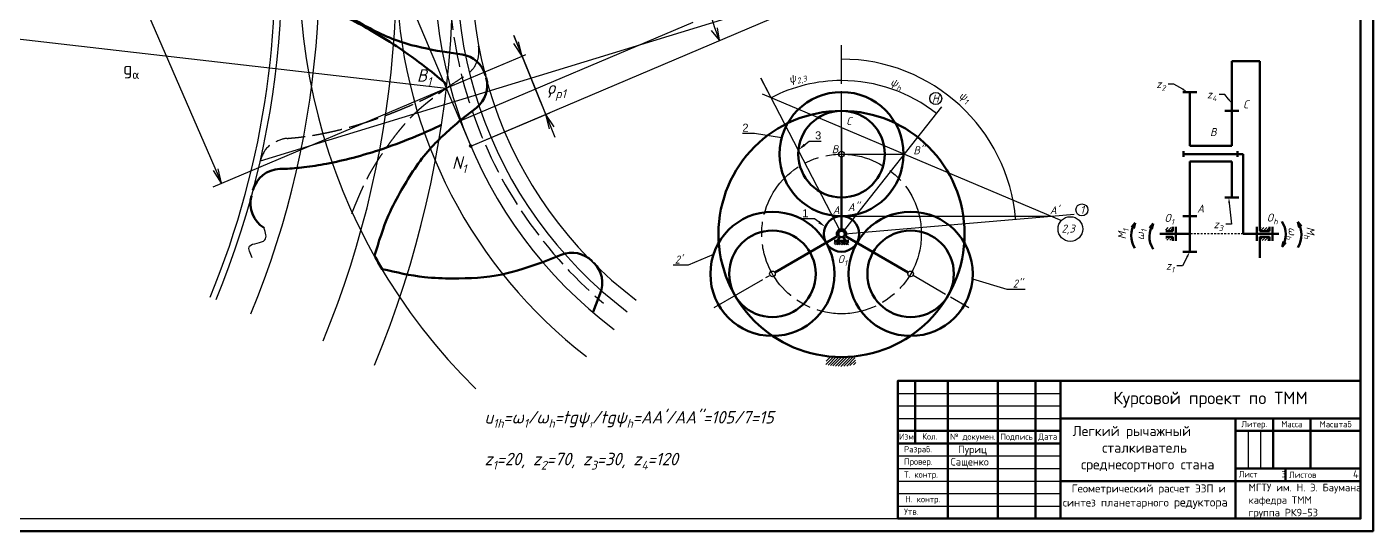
# Model space of a CAD drawing. Header units: millimetres. Extents: x 1981 to 6052, y 872 to 1466.
# Drawn here: x 5514 to 6052, y 872 to 1073 of the extents above; entities that cross this region are included whole.
import ezdxf
from ezdxf import colors
from ezdxf.entities.mleader import LeaderData, LeaderLine
from ezdxf.math import Vec2, Vec3

# ---------------------------------------------------------------- set-up
doc = ezdxf.new("R2010")
doc.units = ezdxf.units.MM
for name, pattern in [('ACAD_ISO02W100', [15, 12, -3]), ('ACAD_ISO08W100', [36, 24, -3, 6, -3]), ('JIS_02_0.7', [1.35, 0.75, -0.6]), ('JIS_08_15', [17.25, 15, -0.75, 0.75, -0.75]), ('K5LT_AXLED', [26.875261, 22.375261, -1.5, 1.5, -1.5])]:
    doc.linetypes.add(name, pattern=pattern)
doc.styles.add('askar', font='GOST Common Italic.ttf')
doc.styles.get("Standard").update_dxf_attribs({"font": 'arial.ttf'})
doc.styles.add('Аннотативный', font='arial.ttf')
pattern_1 = [(45, (3043.7336, 665.3058), (-0.561266, 0.561266), [])]

# ---------------------------------------------------------------- blocks, each defined once
blk = doc.blocks.new('_None')

msp = doc.modelspace()

# ---------------------------------------------------------------- hatches: boundary and pattern name
at = {"linetype": 'ACAD_ISO02W100'}
h = msp.add_hatch(dxfattribs=at)
h.set_pattern_fill('ANSI31', color=256)
h.set_pattern_definition([(45, (3043.7336, 665.3058), (-2.245064, 2.245064), [])])
edge = h.paths.add_edge_path()
edge.add_spline(control_points=[(5660.604, 1124.103), (5657.421, 1122.881), (5654.318, 1121.421), (5651.278, 1119.826)], knot_values=[31.5263516, 31.5263516, 31.5263516, 31.5263516, 40.7543225, 40.7543225, 40.7543225, 40.7543225], degree=3, periodic=0)
edge.add_line((5651.278, 1119.826), (5653.056, 1115.739))
edge.add_spline(control_points=[(5653.056, 1115.739), (5655.628, 1117.03), (5658.246, 1118.212), (5660.922, 1119.224)], knot_values=[37.0201937, 37.0201937, 37.0201937, 37.0201937, 45.6236414, 45.6236414, 45.6236414, 45.6236414], degree=3, periodic=0)
edge.add_arc((5270.759, 1096.244), 390.84, 3.37073, 4.08748)
h.paths.add_polyline_path([(5713.138, 1050.38), (5723.924, 1050.38), (5723.924, 1060.13), (5713.138, 1060.13)], flags=9)
h.paths.add_polyline_path([(5733.101, 1129.251), (5748.934, 1129.219), (5748.949, 1136.719), (5733.116, 1136.751)], flags=9)
h.paths.add_polyline_path([(5667.975, 1046.935), (5677.808, 1046.935), (5677.808, 1056.018), (5667.975, 1056.018)], flags=9)
h.paths.add_polyline_path([(5684.694, 1041.549), (5693.266, 1041.549), (5693.266, 1050.633), (5684.694, 1050.633)], flags=9)
h.paths.add_polyline_path([(5665.485, 1096.496), (5672.643, 1096.496), (5672.643, 1106.8), (5665.485, 1106.8)], flags=9)
h.paths.add_polyline_path([(5957.132, 985.289), (5957.134, 991.11), (5952.387, 991.111), (5952.385, 985.29)], flags=9)
h.paths.add_polyline_path([(5960.006, 990.229), (5966.132, 990.229), (5966.132, 996.042), (5960.006, 996.042)], flags=9)
h.paths.add_polyline_path([(5880.29, 1042.365), (5884.633, 1042.365), (5884.633, 1047.165), (5880.29, 1047.165)], flags=9)
h.paths.add_polyline_path([(5926.736, 989.723), (5935.04, 989.723), (5935.04, 995.133), (5926.736, 995.133)], flags=9)
h.paths.add_polyline_path([(5934.201, 997.826), (5936.563, 997.826), (5936.563, 1002.626), (5934.201, 1002.626)], flags=9)
h.paths.add_polyline_path([(5819.016, 1047.816), (5828.215, 1050.717), (5826.21, 1057.075), (5817.011, 1054.174)], flags=9)
h.paths.add_polyline_path([(5872.788, 1024.943), (5877.695, 1022.492), (5880.317, 1027.74), (5875.409, 1030.191)], flags=9)
h.paths.add_polyline_path([(5857.517, 1048.485), (5863.397, 1046.767), (5865.028, 1052.347), (5859.148, 1054.065)], flags=9)
h.paths.add_polyline_path([(5857.269, 1021.507), (5863.288, 1021.507), (5863.288, 1026.916), (5857.269, 1026.916)], flags=9)
h.paths.add_polyline_path([(5922.031, 997.084), (5927.288, 997.084), (5927.288, 1002.494), (5922.031, 1002.494)], flags=9)
h.paths.add_polyline_path([(5844.785, 992.673), (5851.414, 992.673), (5851.414, 998.083), (5844.785, 998.083)], flags=9)
h.paths.add_polyline_path([(5835.184, 1039.526), (5839.07, 1039.526), (5839.07, 1044.326), (5835.184, 1044.326)], flags=9)
h.paths.add_polyline_path([(5834.861, 1022.041), (5838.595, 1022.041), (5838.595, 1026.841), (5834.861, 1026.841)], flags=9)
h.paths.add_polyline_path([(5999.254, 1039.983), (6003.14, 1039.983), (6003.14, 1044.783), (5999.254, 1044.783)], flags=9)
h.paths.add_polyline_path([(5986.089, 1028.904), (5989.823, 1028.904), (5989.823, 1033.704), (5986.089, 1033.704)], flags=9)
h.paths.add_polyline_path([(6018.122, 984.427), (6023.608, 984.427), (6023.608, 990.24), (6018.122, 990.24)], flags=9)
h.paths.add_polyline_path([(5980.94, 998.355), (5984.978, 998.355), (5984.978, 1003.155), (5980.94, 1003.155)], flags=9)
h.paths.add_polyline_path([(5835.268, 997.733), (5839.306, 997.733), (5839.306, 1002.533), (5835.268, 1002.533)], flags=9)
h.paths.add_polyline_path([(5833.26, 990.112), (5838.746, 990.112), (5838.746, 995.925), (5833.26, 995.925)], flags=9)
h.paths.add_polyline_path([(5695.576, 894.403), (5858.942, 894.403), (5858.942, 921.581), (5695.576, 921.581)], flags=9)
h.paths.add_polyline_path([(5919.984, 1069.808), (6032.96, 1069.808), (6032.96, 1103.023), (5919.984, 1103.023)], flags=9)
h.paths.add_polyline_path([(5763.61, 1158.027), (5772.056, 1152.498), (5776.118, 1158.703), (5767.672, 1164.232)], flags=9)
h.paths.add_polyline_path([(5835.034, 1172.427), (5842.285, 1174.764), (5840.01, 1181.823), (5832.759, 1179.486)], flags=9)
h.paths.add_polyline_path([(5799.652, 1268.632), (5807.033, 1268.632), (5807.033, 1277.715), (5799.652, 1277.715)], flags=9)
h.paths.add_polyline_path([(5813.175, 1272.144), (5822.056, 1272.144), (5822.056, 1281.227), (5813.175, 1281.227)], flags=9)
h.paths.add_polyline_path([(5913.262, 1255.031), (5921.834, 1255.031), (5921.834, 1264.115), (5913.262, 1264.115)], flags=9)
h.paths.add_polyline_path([(5868.091, 1092.627), (5876.662, 1092.627), (5876.662, 1101.71), (5868.091, 1101.71)], flags=9)
h.paths.add_polyline_path([(5893.454, 1085.204), (5901.55, 1085.204), (5901.55, 1092.621), (5893.454, 1092.621)], flags=9)
h.paths.add_polyline_path([(5858.231, 1176.478), (5882.225, 1172.884), (5883.324, 1180.219), (5859.329, 1183.813)], flags=9)
h.paths.add_polyline_path([(5769.888, 1189.397), (5774.446, 1184.864), (5779.676, 1190.123), (5775.118, 1194.656)], flags=9)
h.paths.add_polyline_path([(5921.938, 1178.336), (5926.522, 1185.41), (5920.298, 1189.443), (5915.714, 1182.37)], flags=9)
h.paths.add_polyline_path([(5949.851, 1160.104), (5956.495, 1167.026), (5951.144, 1172.162), (5944.5, 1165.239)], flags=9)
h.paths.add_polyline_path([(6004.399, 1219.525), (6008.348, 1222.782), (6003.576, 1228.568), (5999.626, 1225.311)], flags=9)
h.paths.add_polyline_path([(5946.506, 1184.268), (5953.394, 1190.948), (5948.23, 1196.272), (5941.343, 1189.592)], flags=9)
h.paths.add_polyline_path([(5947.372, 1240.529), (5955.11, 1240.529), (5955.11, 1248.981), (5947.372, 1248.981)], flags=9)
h.paths.add_polyline_path([(5925.604, 1252.081), (5933.342, 1252.081), (5933.342, 1260.534), (5925.604, 1260.534)], flags=9)
h.paths.add_polyline_path([(5904.914, 1260.515), (5912.652, 1260.515), (5912.652, 1268.967), (5904.914, 1268.967)], flags=9)
h.paths.add_polyline_path([(5869.465, 1267.443), (5877.203, 1267.443), (5877.203, 1275.896), (5869.465, 1275.896)], flags=9)
h.paths.add_polyline_path([(5846.734, 1268.248), (5854.472, 1268.248), (5854.472, 1276.7), (5846.734, 1276.7)], flags=9)
h.paths.add_polyline_path([(5836.017, 1267.702), (5843.755, 1267.702), (5843.755, 1276.155), (5836.017, 1276.155)], flags=9)
h.paths.add_polyline_path([(5802.046, 1260.133), (5809.784, 1260.133), (5809.784, 1268.586), (5802.046, 1268.586)], flags=9)
h.paths.add_polyline_path([(5780.872, 1251.891), (5788.611, 1251.891), (5788.611, 1260.344), (5780.872, 1260.344)], flags=9)
h.paths.add_polyline_path([(5898.974, 1280.375), (5904.808, 1280.375), (5904.808, 1287.875), (5898.974, 1287.875)], flags=9)
h.paths.add_polyline_path([(5872.457, 1280.939), (5878.052, 1280.939), (5878.052, 1288.439), (5872.457, 1288.439)], flags=9)
h.paths.add_polyline_path([(5851.435, 1277.809), (5857.268, 1277.809), (5857.268, 1285.309), (5851.435, 1285.309)], flags=9)
h.paths.add_polyline_path([(5833.859, 1278.681), (5839.93, 1278.681), (5839.93, 1286.181), (5833.859, 1286.181)], flags=9)
h.paths.add_polyline_path([(5800.555, 1277.448), (5806.388, 1277.448), (5806.388, 1284.948), (5800.555, 1284.948)], flags=9)
h.paths.add_polyline_path([(5770.061, 1244.467), (5776.847, 1244.467), (5776.847, 1252.92), (5770.061, 1252.92)], flags=9)
h.paths.add_polyline_path([(5885.102, 901.059), (5897.702, 901.059), (5897.702, 908.259), (5885.102, 908.259)], flags=9)
h.paths.add_polyline_path([(5946.314, 919.382), (6027.814, 919.382), (6027.814, 931.382), (5946.314, 931.382)], flags=9)
h.paths.add_polyline_path([(5863.689, 901.755), (5876.814, 901.755), (5876.814, 907.755), (5863.689, 907.755)], flags=9)
h.paths.add_polyline_path([(5861.689, 906.737), (5869.314, 906.737), (5869.314, 912.737), (5861.689, 912.737)], flags=9)
h.paths.add_polyline_path([(5902.814, 906.501), (5916.314, 906.501), (5916.314, 912.501), (5902.814, 912.501)], flags=9)
h.paths.add_polyline_path([(5882.564, 906.765), (5901.564, 906.765), (5901.564, 912.765), (5882.564, 912.765)], flags=9)
h.paths.add_polyline_path([(5871.142, 906.811), (5878.642, 906.811), (5878.642, 912.811), (5871.142, 912.811)], flags=9)
h = msp.add_hatch(color=256)
h.set_gradient(color2=(0, 0, 0), tint=1)
h.paths.add_polyline_path([(5691.134, 1026.152), (5691.329, 1025.691, 0.0006944), (5691.525, 1025.232, 0.3002235), (5691.829, 1025.691, 0.5367141)])
h.paths.add_polyline_path([(5691.329, 1025.691, -0.0006944), (5691.133, 1026.152, 0.3009807), (5690.829, 1025.691, 0.5367141), (5691.523, 1025.231)])
h.paths.add_polyline_path([(5602.21, 1236.745), (5602.599, 1235.824, 0.3014783), (5602.904, 1236.284, 0.5367141)])
h.paths.add_polyline_path([(5602.209, 1236.745, 0.3012889), (5601.904, 1236.284, 0.5364905), (5602.598, 1235.823, 0.0006944)])
at = {"linetype": 'ByBlock'}
h = msp.add_hatch(color=256, dxfattribs=at)
h.dxf.hatch_style = 1
h.paths.add_polyline_path([(5681.563, 1049.321, 0.0006382), (5681.562, 1048.822, 0.0001854), (5681.562, 1048.677), (5681.708, 1048.342, 0.3300422), (5682.062, 1048.821, 0.4138408)])
h.paths.add_polyline_path([(5681.562, 1049.321, 0.1318603), (5681.312, 1049.253), (5681.5, 1048.821), (5681.562, 1048.821, 0.0003198)])
h.paths.add_polyline_path([(5681.562, 1048.677, 0.0004561), (5681.563, 1048.321, 0.0737251), (5681.708, 1048.342)], flags=17)
h.paths.add_polyline_path([(5681.562, 1048.677), (5681.312, 1049.253, 0.2675571), (5681.062, 1048.821, 0.5037117), (5681.708, 1048.342)])
h.paths.add_polyline_path([(5681.562, 1048.677), (5681.5, 1048.821), (5681.062, 1048.821, 0.4140262), (5681.562, 1048.321, 0.0002281)], flags=17)
h.paths.add_polyline_path([(5681.562, 1048.821), (5681.5, 1048.821), (5681.562, 1048.677, 0.0000917)], flags=17)
h = msp.add_hatch(color=256, dxfattribs=at)
h.dxf.hatch_style = 1
h.paths.add_polyline_path([(5681.5, 1048.821), (5681.062, 1048.821, 0.4140262), (5681.562, 1048.321, 0.0002281), (5681.562, 1048.677)])
h.paths.add_polyline_path([(5681.562, 1048.677, 0.0004561), (5681.563, 1048.321, 0.0737251), (5681.708, 1048.342)])
at = {"lineweight": 30}
h = msp.add_hatch(dxfattribs=at)
h.set_pattern_fill('ANSI31', color=256, scale=0.25, style=0)
h.set_pattern_definition(pattern_1)
h.paths.add_polyline_path([(5969.258, 991.71), (5972.058, 991.71), (5972.058, 993.11), (5969.258, 993.11)])
h.paths.add_polyline_path([(5969.258, 989.471), (5972.058, 989.471), (5972.058, 988.071), (5969.258, 988.071)])
h = msp.add_hatch(dxfattribs=at)
h.set_pattern_fill('ANSI31', color=256, scale=0.25, style=0)
h.set_pattern_definition(pattern_1)
h.paths.add_polyline_path([(6010.698, 991.71), (6006.774, 991.71), (6006.774, 993.195), (6010.698, 993.195)])
h.paths.add_polyline_path([(6010.698, 989.47), (6006.774, 989.47), (6006.774, 987.985), (6010.698, 987.985)])
at = {"lineweight": 35}
h = msp.add_hatch(dxfattribs=at)
h.set_pattern_fill('ANSI31', color=256, scale=0.1575, style=0)
h.set_pattern_definition([(45, (1953.11507, 602.83397), (-0.353597585, 0.353597585), [])])
h.paths.add_polyline_path([(5836.671, 987.862), (5842.404, 987.862), (5842.404, 986.239), (5836.671, 986.239)])
h = msp.add_hatch()
h.set_pattern_fill('ANSI31', color=256, scale=0.25, style=0)
h.set_pattern_definition([(45, (4040.1646, 22.0301), (-0.561266, 0.561266), [])])
edge = h.paths.add_edge_path()
edge.add_arc((5839.495, 994.557), 53.156, 264.07981, 275.73965, ccw=False)
edge.add_line((5834.012, 941.684), (5833.071, 938.5))
edge.add_arc((5839.149, 961.029), 23.335, 254.90144, 285.51617)
edge.add_line((5845.392, 938.545), (5844.811, 941.667))

# ---------------------------------------------------------------- linework, layer by layer
at = {"lineweight": 50}
for p, q in [((6047.064, 876.882), (6047.064, 1460.882)), ((5680.061, 1063.428), (5687.846, 1062.298)), ((5995.578, 1052.032), (5995.578, 1059.66)), ((6006.778, 1059.66), (5995.578, 1059.66)), ((6006.778, 1045.518), (6006.778, 1059.66)), ((5995.578, 1045.518), (5995.578, 1052.032)), ((5981.578, 1047.29), (5975.978, 1047.29)), ((5978.778, 1033.115), (5978.778, 1047.29)), ((5687.424, 1036.152), (5693.601, 1041.023)), ((6006.778, 991.71), (6006.778, 1039.78)), ((5976.28, 1021.364), (5976.28, 1023.604)), ((5997.903, 1021.364), (5997.903, 1023.604)), ((5839.563, 992.48), (5839.563, 1021.364)), ((5995.578, 1011.853), (5995.578, 1005.188)), ((5975.978, 997.678), (5981.578, 997.678)), ((5978.778, 997.678), (5978.778, 983.503)), ((5956.919, 995.036), (5955.468, 993.329)), ((5956.919, 995.036), (5956.405, 992.825)), ((5964.174, 994.72), (5962.724, 993.012)), ((5964.174, 994.72), (5963.661, 992.508)), ((5978.778, 990.59), (5966.798, 990.59)), ((5972.058, 991.71), (5969.258, 991.71)), ((5972.058, 993.39), (5972.058, 991.71)), ((5973.178, 993.39), (5973.178, 987.79)), ((6005.643, 987.79), (6005.643, 993.39)), ((6010.698, 991.71), (6006.778, 991.71)), ((6010.698, 993.39), (6010.698, 991.71)), ((6014.329, 990.59), (6011.836, 990.59)), ((6011.872, 987.79), (6011.872, 993.39)), ((6021.932, 995.377), (6022.557, 993.194)), ((6021.932, 995.377), (6023.467, 993.745)), ((5812.912, 975.204), (5837.926, 989.645)), ((5836.671, 987.862), (5842.441, 987.862)), ((5838.933, 989.499), (5837.988, 987.862)), ((5840.193, 989.499), (5841.138, 987.862)), ((5841.2, 989.645), (5866.214, 975.204)), ((5972.058, 989.471), (5969.258, 989.47)), ((5972.058, 987.791), (5972.058, 989.471)), ((6010.698, 989.47), (6006.778, 989.47)), ((6006.778, 989.47), (6006.778, 981.07)), ((6010.698, 987.79), (6010.698, 989.47)), ((6015.724, 985.408), (6016.234, 987.59)), ((6015.724, 985.408), (6017.196, 987.136)), ((5720.201, 979.379), (5727.508, 982.293)), ((5981.578, 983.503), (5975.978, 983.503)), ((5740.216, 959.439), (5743.13, 966.746))]:
    msp.add_line(p, q, dxfattribs=at)
at = {"linetype": 'ByBlock', "lineweight": 13}
msp.add_line((6047.064, 876.882), (6047.064, 1460.882), dxfattribs=at)
for p, q in [((5602.404, 1236.284), (5691.329, 1025.691)), ((5541.811, 1125.506), (5591.717, 1010.883)), ((5270.759, 1096.244), (5681.562, 1048.821)), ((5856.926, 1096.244), (5607.156, 1019.725)), ((5691.329, 1025.691), (5856.959, 1096.187)), ((5687.047, 1035.831), (5780.283, 1075.2)), ((5790.735, 1068.001), (5787.614, 1071.907)), ((5790.735, 1068.001), (5789.986, 1072.944)), ((5719.327, 1043.177), (5708.553, 1069.864)), ((5708.553, 1069.864), (5723.603, 1032.595)), ((5711.876, 1061.621), (5708.606, 1066.652)), ((5711.876, 1061.621), (5710.459, 1067.361)), ((5839.563, 1062.5), (5839.563, 1066.034)), ((5681.562, 1048.821), (5711.876, 1061.621)), ((5711.848, 1061.609), (5713.331, 1062.235)), ((5839.563, 1055.233), (5839.563, 1062.5)), ((5712.916, 1059.01), (5722.323, 1035.762)), ((5697.228, 1053.935), (5697.545, 1052.956)), ((5811.376, 1045.007), (5807.313, 1052.85)), ((5807.313, 1052.85), (5838.984, 991.709)), ((5588.326, 1009.451), (5681.562, 1048.821)), ((5839.563, 1033.115), (5807.983, 1046.438)), ((5691.329, 1025.691), (5722.927, 1039.037)), ((5845.163, 997.678), (5879.651, 1041.327)), ((5721.274, 1038.366), (5724.543, 1033.335)), ((5721.274, 1038.366), (5722.691, 1032.626)), ((5721.289, 1038.342), (5723.603, 1032.595)), ((5723.603, 1032.595), (5724.925, 1029.323)), ((5839.563, 1033.115), (5864.763, 1022.484)), ((5839.563, 1033.115), (5839.563, 997.678)), ((5839.563, 1022.484), (5864.763, 1022.484)), ((5864.763, 1022.484), (5927.488, 996.022)), ((5591.717, 1010.883), (5588.448, 1015.914)), ((5591.717, 1010.883), (5590.3, 1016.623)), ((5839.563, 997.678), (5923.563, 997.678)), ((5840.344, 991.579), (5845.163, 997.678)), ((5840.819, 990.696), (5923.563, 997.678)), ((5923.563, 997.678), (5932.545, 998.436)), ((5739.815, 979.742), (5740.579, 979.053))]:
    msp.add_line(p, q)
at = {"linetype": 'ACAD_ISO08W100'}
msp.add_line((5839.563, 1023.604), (5839.563, 1055.233), dxfattribs=at)
at = {"lineweight": 53}
for p, q in [((5995.578, 1039.78), (5995.578, 1045.518)), ((6006.778, 1045.518), (6006.778, 991.71)), ((5998.378, 1039.78), (5992.778, 1039.78)), ((5995.578, 1025.818), (5995.578, 1039.78)), ((5978.778, 1025.818), (5978.778, 1033.115)), ((5978.778, 1025.818), (5995.578, 1025.818)), ((5978.778, 1022.484), (5976.28, 1022.484)), ((5978.778, 1022.484), (5997.903, 1022.484)), ((5978.778, 1019.474), (5995.578, 1019.474)), ((5978.778, 999.618), (5978.778, 1019.474)), ((5995.578, 1019.474), (5995.578, 1011.853)), ((5997.903, 1022.484), (6000.097, 1022.484)), ((6000.097, 990.59), (6000.097, 1022.484)), ((5998.378, 1005.188), (5992.778, 1005.188)), ((5978.778, 999.618), (5978.778, 997.678)), ((6011.836, 990.59), (6000.097, 990.59))]:
    msp.add_line(p, q, dxfattribs=at)
at = {"linetype": 'ByBlock'}
for p, q in [((5604.243, 1008.053), (5603.633, 1005.774)), ((5231.064, 876.882), (6047.064, 876.882))]:
    msp.add_line(p, q, dxfattribs=at)
at = {"lineweight": 40}
msp.add_line((5978.778, 997.678), (5975.978, 997.678), dxfattribs=at)
at = {"linetype": 'JIS_02_0.7'}
msp.add_line((6000.097, 990.59), (5978.778, 990.59), dxfattribs=at)
at = {"linetype": 'K5LT_AXLED'}
msp.add_line((5788.664, 961.204), (5810.972, 974.084), dxfattribs=at)
at = {"linetype": 'JIS_08_15'}
msp.add_line((5868.154, 974.084), (5890.463, 961.204), dxfattribs=at)
at = {"linetype": 'ByBlock', "lineweight": 70}
for p, q in [((5869.064, 931.882), (5869.064, 906.882)), ((5882.064, 931.882), (5882.064, 876.882)), ((5902.064, 931.882), (5902.064, 876.882)), ((5917.064, 931.882), (5917.064, 876.882)), ((5927.064, 916.882), (6047.064, 916.882)), ((5997.064, 876.882), (5997.064, 916.882)), ((6012.064, 916.882), (6012.064, 896.882)), ((6027.064, 916.882), (6027.064, 896.882)), ((5862.064, 911.882), (5927.064, 911.882)), ((6047.064, 911.882), (5997.064, 911.882)), ((5997.064, 911.882), (5997.064, 896.882)), ((5862.064, 906.882), (5927.064, 906.882)), ((6047.064, 896.882), (5997.064, 896.882)), ((6017.064, 896.882), (6017.064, 891.882)), ((5927.064, 891.882), (6047.064, 891.882))]:
    msp.add_line(p, q, dxfattribs=at)
at = {"linetype": 'ByBlock', "lineweight": -2}
for p, q in [((5862.064, 926.882), (5927.064, 926.882)), ((5862.064, 921.882), (5927.064, 921.882)), ((5862.064, 916.882), (5927.064, 916.882)), ((6002.064, 911.882), (6002.064, 896.882)), ((6007.064, 911.882), (6007.064, 896.882)), ((5862.064, 901.882), (5927.064, 901.882)), ((5862.064, 896.882), (5927.064, 896.882)), ((5862.064, 891.882), (5927.064, 891.882)), ((5862.064, 886.882), (5927.064, 886.882)), ((5862.064, 881.882), (5927.064, 881.882)), ((5862.064, 881.882), (5927.064, 881.882))]:
    msp.add_line(p, q, dxfattribs=at)
at = {"lineweight": 50}
msp.add_lwpolyline([(5211.064, 1465.882), (6052.064, 1465.882), (6052.064, 871.882), (5211.064, 871.882)], close=True, dxfattribs=at)
at = {"lineweight": 70}
for points in [[(5862.064, 876.882), (6047.064, 876.882), (6047.064, 931.882), (5862.064, 931.882)], [(5862.064, 876.882), (5927.064, 876.882), (5927.064, 931.882), (5862.064, 931.882)]]:
    msp.add_lwpolyline(points, close=True, dxfattribs=at)
at = {"lineweight": 50}
for centre, radius in [((5839.563, 1022.484), 24.806), ((5839.563, 990.59), 49.19), ((5839.563, 1022.484), 17.296), ((5811.942, 974.644), 24.806), ((5839.563, 990.59), 7.088), ((5867.184, 974.644), 24.806), ((5811.942, 974.644), 17.296), ((5839.563, 990.59), 1.26), ((5867.184, 974.644), 17.296)]:
    msp.add_circle(centre, radius, dxfattribs=at)
for centre, radius in [((5877.213, 1044.707), 2.4), ((5691.329, 1025.691), 0.5), ((5839.563, 1022.484), 1.12), ((5935.64, 1000.201), 2.392), ((5931.056, 992.548), 4.949), ((5811.942, 974.644), 1.12), ((5867.184, 974.644), 1.12)]:
    msp.add_circle(centre, radius)
at = {"linetype": 'ACAD_ISO08W100'}
msp.add_circle((5839.563, 990.59), 31.894, dxfattribs=at)
for centre, radius, start, end in [((5270.759, 1096.244), 342.39, 337.52919, 92.21325), ((5270.759, 1096.244), 413.532, 337.53156, 50.84597), ((5270.759, 1096.244), 360, 337.52918, 51.60592), ((5270.759, 1096.244), 345, 337.52918, 51.82328), ((5856.865, 1096.248), 234.046, 38.52905, 225.70851), ((5856.926, 1096.244), 180, 38.07339, 233.01029), ((5856.926, 1096.244), 171.2, 27.5536, 233.01039), ((5856.926, 1096.244), 165.315, 27.55408, 233.01047), ((5856.865, 1096.248), 195.3, 132.65983, 232.35763), ((5857.102, 1096.248), 72.128, 180.00038, 203.05566), ((5839.563, 990.59), 69.845, 4.82291, 90), ((5839.563, 990.59), 61.284, 90, 117.3837), ((5839.563, 990.59), 61.284, 51.68691, 90)]:
    msp.add_arc(centre, radius, start, end)
at = {"linetype": 'ByBlock'}
msp.add_arc((5270.759, 1096.244), 390.84, 337.68568, 51.13564, dxfattribs=at)
at = {"linetype": 'ACAD_ISO02W100'}
msp.add_arc((5856.871, 1096.15), 174.362, 36.08939, 229.8285, dxfattribs=at)
at = {"lineweight": 50}
for centre, radius, start, end in [((5686.208, 1051.016), 11.4, 14.83605, 81.74091), ((5686.542, 1049.974), 11.4, 308.25909, 15.16395), ((5615.266, 1005.147), 11.4, 91.37099, 165.23174), ((5614.634, 1002.784), 11.4, 164.79741, 238.65817), ((5839.563, 990.59), 1.89, 330, 210), ((5964.919, 989.896), 9.51, 147.28059, 211.73853), ((5972.175, 989.579), 9.51, 147.28059, 211.73853), ((6007.637, 990.411), 9.51, 328.26147, 32.71941), ((6013.931, 990.236), 9.51, 328.26147, 32.71941), ((5796.185, 1061.097), 163.741, 208.91733, 211.08267), ((5731.731, 971.704), 11.4, 44.83605, 111.74091), ((5732.541, 970.969), 11.4, 338.25909, 45.16395)]:
    msp.add_arc(centre, radius, start, end, dxfattribs=at)
for points in [[(5623.011, 1093.112), (5636.024, 1081.887), (5645.529, 1075.779), (5663.445, 1067.292), (5680.061, 1063.428)], [(5652.859, 981.92), (5658.516, 998.148), (5663.694, 1008.19), (5674.966, 1024.498), (5687.424, 1036.152)], [(5655.953, 976.561), (5672.835, 973.347), (5684.121, 972.81), (5703.88, 974.418), (5720.201, 979.379)]]:
    msp.add_spline(points, degree=3, dxfattribs=at)
for points in [[(5681.724, 1050.28), (5679.274, 1052.383), (5674.631, 1056.367), (5662.02, 1065.539), (5651.621, 1071.944), (5641.97, 1077.054), (5633.58, 1080.753), (5627.671, 1082.905), (5624.585, 1083.836), (5623.896, 1084.044)], [(5679.611, 1034.238), (5676.688, 1032.833), (5671.148, 1030.171), (5656.605, 1024.574), (5644.902, 1021.071), (5634.259, 1018.628), (5625.198, 1017.222), (5618.934, 1016.669), (5615.713, 1016.567), (5614.993, 1016.544)]]:
    msp.add_open_spline(points, degree=3, knots=[0, 0, 0, 0, 15.8499673, 30.0315176, 42.5446511, 53.3893678, 62.565668, 70.073552, 72.2315814, 72.2315814, 72.2315814, 72.2315814], dxfattribs=at)
at = {"linetype": 'ACAD_ISO02W100'}
for points, weights, knots in [([(5643.819, 998.779), (5645.966, 1004.111), (5649.525, 1012.95), (5658.354, 1026.442), (5668.246, 1039.317), (5678.3, 1046.493), (5682.951, 1049.813), (5685.143, 1051.252), (5687.335, 1052.691), (5689.527, 1054.131), (5693.463, 1056.716), (5695.323, 1061.043), (5694.473, 1065.675)], [1, 1, 1, 1, 1, 1, 1, 1, 1, 1, 0.889562504003, 0.889562504003, 1], [0, 0, 0, 0, 17.1856243, 28.4843414, 48.3085031, 65.3673944, 65.3673944, 65.3673944, 66.3673944, 66.3673944, 66.3673944, 67.5351046, 67.5351046, 67.5351046, 67.5351046]), ([(5681.566, 1048.818), (5678.644, 1047.274), (5673.108, 1044.35), (5658.822, 1038.23), (5647.25, 1034.285), (5636.709, 1031.445), (5627.706, 1029.699), (5621.467, 1028.912), (5618.252, 1028.689), (5617.534, 1028.639), (5612.273, 1028.298), (5608.254, 1024.885), (5607.156, 1019.725)], [1, 1, 1, 1, 1, 1, 1, 1, 1, 1, 0.868264668338, 0.868264668338, 1], [0, 0, 0, 0, 15.8499673, 30.0315176, 42.5446511, 53.3893678, 62.565668, 70.073552, 72.2315814, 72.2315814, 72.2315814, 73.5105722, 73.5105722, 73.5105722, 73.5105722])]:
    msp.add_rational_spline(points, weights, degree=3, knots=knots, dxfattribs=at)
msp.add_spline([(5603.997, 981.003), (5602.911, 985.675), (5609.065, 988.198), (5608.704, 993.048)], degree=3)

# ---------------------------------------------------------------- texts
at = {"linetype": 'ACAD_ISO08W100', "insert": (5552.342, 1059.249), "char_height": 5, "attachment_point": 1}
msp.add_mtext_dynamic_manual_height_columns('\\A1;{\\fISOCPEUR|b0|i0|c0|p34;g\\fGOST Common|b0|i0|c0|p34;\\H0.7x;\\S^ α;}', width=15.69661, gutter_width=12.5, heights=[0], dxfattribs=at)
for s, width, heights, insert, char_height, attachment_point, style in [('\\A1;B{\\H0.7x;\\S^ 1;}', 2.45676, [0], (5669.825, 1056.417), 5, 1, 'askar'), ('\\A1;ρ{\\H0.7x;\\S^ p1;}', 2.83721, [0], (5721.756, 1051.552), 5, 1, 'askar'), ('Н', 6.48359, [0], (5875.732, 1046.286), 3.2, 1, 'askar'), ('C', 7.04355, [0], (6000.054, 1043.983), 3.2, 1, 'askar'), ('C', 13.21669, [0], (5841.404, 1037.335), 3.2, 1, 'askar'), ('B', 11.96918, [0], (5835.661, 1026.041), 3.2, 1, 'askar'), ("В''", 5.66476, [0], (5868.274, 1025.614), 3.2, 1, 'askar'), ('\\A1;N{\\H0.7x;\\S^ 1;}', 2.45676, [0], (5683.838, 1021.574), 5, 1, 'askar'), ('A', 14.25841, [0], (5836.068, 1001.733), 3.2, 1, 'askar'), ("A''", 4.27646, [0], (5842.082, 1002.942), 3.2, 1, 'askar'), ("A'", 10.23945, [0], (5922.831, 1001.694), 3.2, 1, 'askar'), ('1', 8.17843, [0], (5935.001, 1001.826), 3.2, 1, 'askar'), ('A', 7.5973, [0], (5981.74, 1002.355), 3.2, 1, 'askar'), ('\\A1;O{\\H0.7x;\\S^ 1;}', 6.77856, [0], (5968.618, 998.583), 3.2, 1, 'askar'), ('2,3', 4.96802, [0], (5927.536, 994.333), 3.2, 1, 'askar'), ('\\A1;O{\\H0.7x;\\S^ 1;}', 8.48564, [0], (5837.958, 982.125), 3.2, 1, 'askar'), ("\\A1;u{\\H0.7x;\\S^ 1h;}=ω{\\H0.7x;\\S^ 1;}/ω{\\H0.7x;\\S^ h;}=tgψ{\\H0.4577x;\\S^ 1;}/tgψ{\\H0.7x;\\S^ h;}=AA'/AA''=105/7=15\\P\\Pz{\\H0.7x;\\S^ 1;}=20, z{\\H0.7x;\\S^ 2;}=70, z{\\H0.7x;\\S^ 3;}=30, z{\\H0.7x;\\S^ 4;}=120", 170.58244, [0], (5696.826, 919.855), 5, 1, 'askar'), ('{\\fISOCPEUR|b0|i0|c204|p34;Легкий рычажный      сталкиватель  среднесортного стана}', 70, [22.9], (5961.987, 904.636), 4, 5, 'Аннотативный'), (' {\\fISOCPEUR|b0|i0|c204|p34;Сащенко }', 18.62539, [4.757], (5882.064, 901.058), 3, 1, 'Аннотативный'), ('\\pi4.5199;{\\fISOCPEUR|b0|i0|c204|p34;\\H0.91429x;Геометрический расчет ЭЗП и \\P\\pi0.98432;синтез планетарного \\H1.0938x;редуктора}', 70, [15], (5927.064, 890.513), 3.5, 1, 'Аннотативный'), ('{\\fISOCPEUR|b0|i0|c204|p34;МГТУ им\\fISOCPEUR|b0|i0|c0|p34;. \\fISOCPEUR|b0|i0|c204|p34;Н\\fISOCPEUR|b0|i0|c0|p34;. \\fISOCPEUR|b0|i0|c204|p34;Э\\fISOCPEUR|b0|i0|c0|p34;. \\fISOCPEUR|b0|i0|c204|p34;Баумана\\Pкафедра ТММ\\Pгруппа РК9-53}', 50, [0], (6002.28, 890.783), 3, 1, 'Аннотативный')]:
    msp.add_mtext_dynamic_manual_height_columns(s, width=width, gutter_width=12.5, heights=heights, dxfattribs=dict(insert=insert, char_height=char_height, attachment_point=attachment_point, style=style))
at = {"char_height": 3.2, "style": 'askar'}
for s, width, insert, attachment_point, rotation in [('\\A1;ψ{\\H0.7x;\\S^ 2,3;}', 11.2335, (5817.983, 1053.754), 1, 17.50065), ('\\A1;ψ{\\H0.7x;\\S^ h;}', 11.81812, (5859.691, 1053.073), 1, 343.70954), ('\\A1;ψ{\\H0.7x;\\S^ 1;}', 39.43243, (5887.629, 1047.828), 1, 333.45832), ('\\A1;M{\\H0.7x;\\S^ 1;}', 5.37162, (5950.093, 988.426), 1, 89.98048), ('\\A1;ω{\\H0.7x;\\S^ 1;}', 5.37162, (5957.348, 988.11), 1, 89.98048), ('\\A1;ω{\\H0.7x;\\S^ h;}', 5.37162, (6021.486, 988.409), 3, 270.01952), ('\\A1;M{\\H0.7x;\\S^ h;}', 5.37162, (6028.741, 988.725), 3, 270.01952)]:
    msp.add_mtext_dynamic_manual_height_columns(s, width=width, gutter_width=12.5, heights=[0], dxfattribs=dict(at, insert=insert, attachment_point=attachment_point, rotation=rotation))
at = {"lineweight": 50, "insert": (5986.889, 1032.904), "char_height": 3.2, "attachment_point": 1, "style": 'askar'}
msp.add_mtext_dynamic_manual_height_columns('B', width=8.60864, gutter_width=12.5, heights=[0], dxfattribs=at)
at = {"lineweight": 30, "insert": (6009.526, 998.731), "char_height": 3.2, "attachment_point": 1, "style": 'askar'}
msp.add_mtext_dynamic_manual_height_columns('\\A1;O{\\H0.7x;\\S^ h;}', width=6.56621, gutter_width=12.5, heights=[0], dxfattribs=at)
at = {"linetype": 'ByBlock'}
for s, width, heights, insert, char_height, attachment_point in [('{\\fISOCPEUR|b0|i0|c204|p34;Курсовой проект по ТММ}', 120, [14.656], (5987.064, 924.382), 5, 5), ('{\\fISOCPEUR|b0|i0|c204|p34;Масса}', 15, [3.922], (6019.564, 914.612), 2.5, 5), ('{\\fISOCPEUR|b0|i0|c204|p34;Масштаб}', 20, [3.803], (6037.064, 914.582), 2.5, 5), ('{\\fISOCPEUR|b0|i0|c204|p34;Изм\\fISOCPEUR|b0|i0|c0|p34;.}', 6, [3.691], (5862.564, 909.612), 2.5, 4), ('{\\fISOCPEUR|b0|i0|c204|p34;Кол\\fISOCPEUR|b0|i0|c0|p34;.}', 8.85024, [0], (5874.892, 909.686), 2.5, 5), ('{\\fISOCPEUR|b0|i0|c0|p34;№ \\fISOCPEUR|b0|i0|c204|p34;докумен\\fISOCPEUR|b0|i0|c0|p34;.}', 20, [5.029], (5892.064, 909.265), 2.5, 5), ('{\\fISOCPEUR|b0|i0|c204|p34;Подпись}', 15, [5.272], (5909.564, 909.376), 2.5, 5), ('{\\fISOCPEUR|b0|i0|c204|p34;Дата}', 10, [3.84], (5922.064, 909.341), 2.5, 5), ('\\pi2.5;{\\fISOCPEUR|b0|i0|c204|p34;Разраб\\fISOCPEUR|b0|i0|c0|p34;.}', 20, [5], (5862.064, 904.255), 2.5, 4), ('\\pi2.5;{\\fISOCPEUR|b0|i0|c204|p34;Провер\\fISOCPEUR|b0|i0|c0|p34;.}', 20.4068, [4.286], (5862.064, 899.285), 2.5, 4), ('\\pi2.5;{\\fISOCPEUR|b0|i0|c204|p34;Т\\fISOCPEUR|b0|i0|c0|p34;. \\fISOCPEUR|b0|i0|c204|p34;контр\\fISOCPEUR|b0|i0|c0|p34;.}', 20, [3.691], (5862.064, 894.13), 2.5, 4), ('{\\fISOCPEUR|b0|i0|c204|p34;Лист      \\fISOCPEUR|b0|i0|c0|p34;3}', 20, [3.566], (5998.338, 894.611), 2.5, 4), ('{\\fISOCPEUR|b0|i0|c204|p34;Листов        \\fISOCPEUR|b0|i0|c0|p34;\\H1.2x; 4}', 30, [3.685], (6018.512, 894.611), 2.5, 4), ('{\\fISOCPEUR|b0|i0|c204|p34;Н\\fISOCPEUR|b0|i0|c0|p34;. \\fISOCPEUR|b0|i0|c204|p34;контр\\fISOCPEUR|b0|i0|c0|p34;.}', 20, [3.798], (5872.064, 884.285), 2.5, 5), ('\\pi2.5;{\\fISOCPEUR|b0|i0|c204|p34;Утв\\fISOCPEUR|b0|i0|c0|p34;.}', 20, [3.562], (5862.064, 879.615), 2.5, 4)]:
    msp.add_mtext_dynamic_manual_height_columns(s, width=width, gutter_width=12.5, heights=heights, dxfattribs=dict(at, insert=insert, char_height=char_height, attachment_point=attachment_point))
at = {"linetype": 'ByBlock', "lineweight": 30, "insert": (6004.564, 914.285), "char_height": 2.5, "attachment_point": 5}
msp.add_mtext_dynamic_manual_height_columns('{\\fISOCPEUR|b0|i0|c204|p34;Литер\\fISOCPEUR|b0|i0|c0|p34;.}', width=15, gutter_width=12.5, heights=[4.269], dxfattribs=at)
at = {"color": 18, "lineweight": 40, "true_color": 0x000000, "insert": (5886.152, 906.009), "char_height": 3, "attachment_point": 1, "style": 'Аннотативный'}
msp.add_mtext_dynamic_manual_height_columns('{\\fISOCPEUR|b0|i0|c204|p34;\\C256;Пуриц}', width=20.61956, gutter_width=12.5, heights=[0], dxfattribs=at)

# ---------------------------------------------------------------- leaders
ml = msp.add_multileader_mtext('Standard')
ml.set_content('\\A1;z{\\H0.7x;\\S^ 2;}', color=256, style='askar')
ml.set_leader_properties()
ml.build(insert=Vec2(0, 0))
ml.multileader.update_dxf_attribs({"dogleg_length": 4, "arrow_head_size": 2.24})
ctx = ml.context
ctx.base_point, ctx.char_height, ctx.arrow_head_size, ctx.landing_gap_size, ctx.plane_origin = Vec3(5963.87, 1050.488), 3.2, 2.24, 1.12, Vec3(5896.576, 1047.29)
ctx.text_align_type = 2
notes = []
notes.append((ctx, [(1, (1, 1, 0), (5972.434, 1050.488), (-1, 0), 2.24, [(0, [(5977.893, 1047.271)], 0, [])])]))
ctx.mtext.insert, ctx.mtext.alignment, ctx.mtext.flow_direction = Vec3(5969.074, 1052.088), 3, 5
ml = msp.add_multileader_mtext('Standard')
ml.set_content('\\A1;z{\\H0.7x;\\S^ 4;}', color=256, style='askar')
ml.set_leader_properties()
ml.build(insert=Vec2(0, 0))
ml.multileader.update_dxf_attribs({"dogleg_length": 4, "arrow_head_size": 2.24})
ctx = ml.context
ctx.base_point, ctx.char_height, ctx.arrow_head_size, ctx.landing_gap_size, ctx.plane_origin = Vec3(5984.166, 1046.324), 3.2, 2.24, 1.12, Vec3(5879.776, 1033.115)
ctx.text_align_type = 2
notes.append((ctx, [(1, (1, 1, 0), (5992.836, 1046.324), (-1, 0), 2.24, [(0, [(5995.586, 1042.696)], 0, [])])]))
ctx.mtext.insert, ctx.mtext.alignment, ctx.mtext.flow_direction = Vec3(5989.476, 1047.924), 3, 5
ml = msp.add_multileader_mtext('Standard')
ml.set_content('2', color=256)
ml.set_leader_properties()
ml.set_arrow_properties(name='NONE')
ml.build(insert=Vec2(0, 0))
ml.multileader.update_dxf_attribs({"text_left_attachment_type": 5, "text_right_attachment_type": 5, "text_top_attachment_type": 10, "text_bottom_attachment_type": 10, "dogleg_length": 1, "arrow_head_size": 3.2})
ctx = ml.context
ctx.base_point, ctx.char_height, ctx.arrow_head_size, ctx.landing_gap_size, ctx.plane_origin = Vec3(5798.696, 1030.784), 3.2, 3.2, 1.6, Vec3(5817.307, 1033.371)
ctx.left_attachment, ctx.right_attachment, ctx.top_attachment, ctx.bottom_attachment, ctx.text_align_type = 5, 5, 10, 10, 2
notes.append((ctx, [(0, (1, 1, 0), (5804.815, 1030.784), (-1, 0), 0.8, [(0, [(5815.617, 1028.958)], 0, [])])]))
ctx.mtext.insert, ctx.mtext.alignment, ctx.mtext.flow_direction = Vec3(5802.415, 1034.637), 3, 5
ml = msp.add_multileader_mtext('Standard')
ml.set_content('3', color=256)
ml.set_leader_properties()
ml.build(insert=Vec2(0, 0))
ml.multileader.update_dxf_attribs({"text_left_attachment_type": 5, "text_right_attachment_type": 5, "dogleg_length": 1, "arrow_head_size": 3.2})
ctx = ml.context
ctx.base_point, ctx.char_height, ctx.arrow_head_size, ctx.landing_gap_size, ctx.plane_origin = Vec3(5827.38, 1027.725), 3.2, 3.2, 1.6, Vec3(5823.955, 1023.519)
ctx.left_attachment, ctx.right_attachment = 5, 5
notes.append((ctx, [(1, (1, 1, 0), (5826.58, 1027.725), (1, 0), 0.8, [(0, [(5822.35, 1024.154)], 0, [])])]))
ctx.mtext.insert, ctx.mtext.flow_direction = Vec3(5828.98, 1031.578), 5
ml = msp.add_multileader_mtext('Standard')
ml.set_content('\\A1;z{\\H0.7x;\\S^ 3;}', color=256, style='askar')
ml.set_leader_properties()
ml.build(insert=Vec2(0, 0))
ml.multileader.update_dxf_attribs({"dogleg_length": 4, "arrow_head_size": 2.24})
ctx = ml.context
ctx.base_point, ctx.char_height, ctx.arrow_head_size, ctx.landing_gap_size, ctx.plane_origin = Vec3(5986.857, 994.467), 3.2, 2.24, 1.12, Vec3(5879.776, 1011.853)
ctx.text_align_type = 2
notes.append((ctx, [(0, (1, 1, 0), (5995.421, 994.467), (-1, 0), 2.24, [(0, [(5994.351, 1005.175)], 0, [])])]))
ctx.mtext.insert, ctx.mtext.alignment, ctx.mtext.flow_direction = Vec3(5992.061, 996.067), 3, 5
ml = msp.add_multileader_mtext('Standard')
ml.set_content('1', color=256)
ml.set_leader_properties()
ml.build(insert=Vec2(0, 0))
ml.multileader.update_dxf_attribs({"text_left_attachment_type": 5, "text_right_attachment_type": 5, "dogleg_length": 1, "arrow_head_size": 3.2})
ctx = ml.context
ctx.base_point, ctx.char_height, ctx.arrow_head_size, ctx.landing_gap_size, ctx.plane_origin = Vec3(5823.582, 996.624), 3.2, 3.2, 1.6, Vec3(5833.14, 993.386)
ctx.left_attachment, ctx.right_attachment, ctx.text_align_type = 5, 5, 2
notes.append((ctx, [(0, (1, 1, 0), (5828.76, 996.624), (-1, 0), 0.8, [(0, [(5833.14, 993.386)], 0, [])])]))
ctx.mtext.insert, ctx.mtext.alignment, ctx.mtext.flow_direction = Vec3(5826.36, 1000.477), 3, 5
ml = msp.add_multileader_mtext('Standard')
ml.set_content("2'", color=256, style='askar')
ml.set_leader_properties()
ml.set_arrow_properties(name='NONE')
ml.build(insert=Vec2(0, 0))
ml.multileader.update_dxf_attribs({"text_left_attachment_type": 5, "text_right_attachment_type": 5, "dogleg_length": 1, "arrow_head_size": 3.2})
ctx = ml.context
ctx.base_point, ctx.char_height, ctx.arrow_head_size, ctx.landing_gap_size, ctx.plane_origin = Vec3(5770.937, 978.117), 3.2, 3.2, 1.6, Vec3(5794.456, 992.268)
ctx.left_attachment, ctx.right_attachment, ctx.text_align_type = 5, 5, 2
notes.append((ctx, [(0, (1, 1, 0), (5778.289, 978.117), (-1, 0), 0.8, [(0, [(5788.389, 982.387)], 0, [])])]))
ctx.mtext.insert, ctx.mtext.alignment, ctx.mtext.flow_direction = Vec3(5775.889, 981.957), 3, 5
ml = msp.add_multileader_mtext('Standard')
ml.set_content('\\A1;z{\\H0.7x;\\S^ 1;}', color=256, style='askar')
ml.set_leader_properties()
ml.build(insert=Vec2(0, 0))
ml.multileader.update_dxf_attribs({"dogleg_length": 4, "arrow_head_size": 2.24})
ctx = ml.context
ctx.base_point, ctx.char_height, ctx.arrow_head_size, ctx.landing_gap_size, ctx.plane_origin = Vec3(5968.283, 977.885), 3.2, 2.24, 1.12, Vec3(5896.576, 983.503)
ctx.text_align_type = 2
notes.append((ctx, [(1, (1, 1, 0), (5975.887, 977.885), (-1, 0), 2.24, [(0, [(5978.778, 983.503)], 0, [])])]))
ctx.mtext.insert, ctx.mtext.alignment, ctx.mtext.flow_direction = Vec3(5972.527, 979.485), 3, 5
ml = msp.add_multileader_mtext('Standard')
ml.set_content("2''", color=256, style='askar')
ml.set_leader_properties()
ml.set_arrow_properties(name='NONE')
ml.build(insert=Vec2(0, 0))
ml.multileader.update_dxf_attribs({"text_left_attachment_type": 5, "text_right_attachment_type": 5, "dogleg_length": 1, "arrow_head_size": 3.2})
ctx = ml.context
ctx.base_point, ctx.char_height, ctx.arrow_head_size, ctx.landing_gap_size, ctx.plane_origin = Vec3(5906.413, 968.531), 3.2, 3.2, 1.6, Vec3(5891.52, 979.152)
ctx.left_attachment, ctx.right_attachment = 5, 5
notes.append((ctx, [(0, (1, 1, 0), (5905.613, 968.531), (1, 0), 0.8, [(0, [(5891.967, 972.68)], 0, [])])]))
ctx.mtext.insert, ctx.mtext.flow_direction = Vec3(5908.013, 972.371), 5
for ctx, leaders in notes:
    for number, flags, end, landing, length, lines in leaders:
        leader = LeaderData()
        leader.index, (leader.has_last_leader_line, leader.has_dogleg_vector, leader.attachment_direction) = number, flags
        leader.last_leader_point, leader.dogleg_vector, leader.dogleg_length = Vec3(end), Vec3(landing), length
        for number, points, colour, breaks in lines:
            line = LeaderLine()
            line.index, line.vertices, line.color, line.breaks = number, Vec3.list(points), colors.encode_raw_color(colour), breaks
            leader.lines.append(line)
        ctx.leaders.append(leader)

doc.saveas('drawing.dxf')
